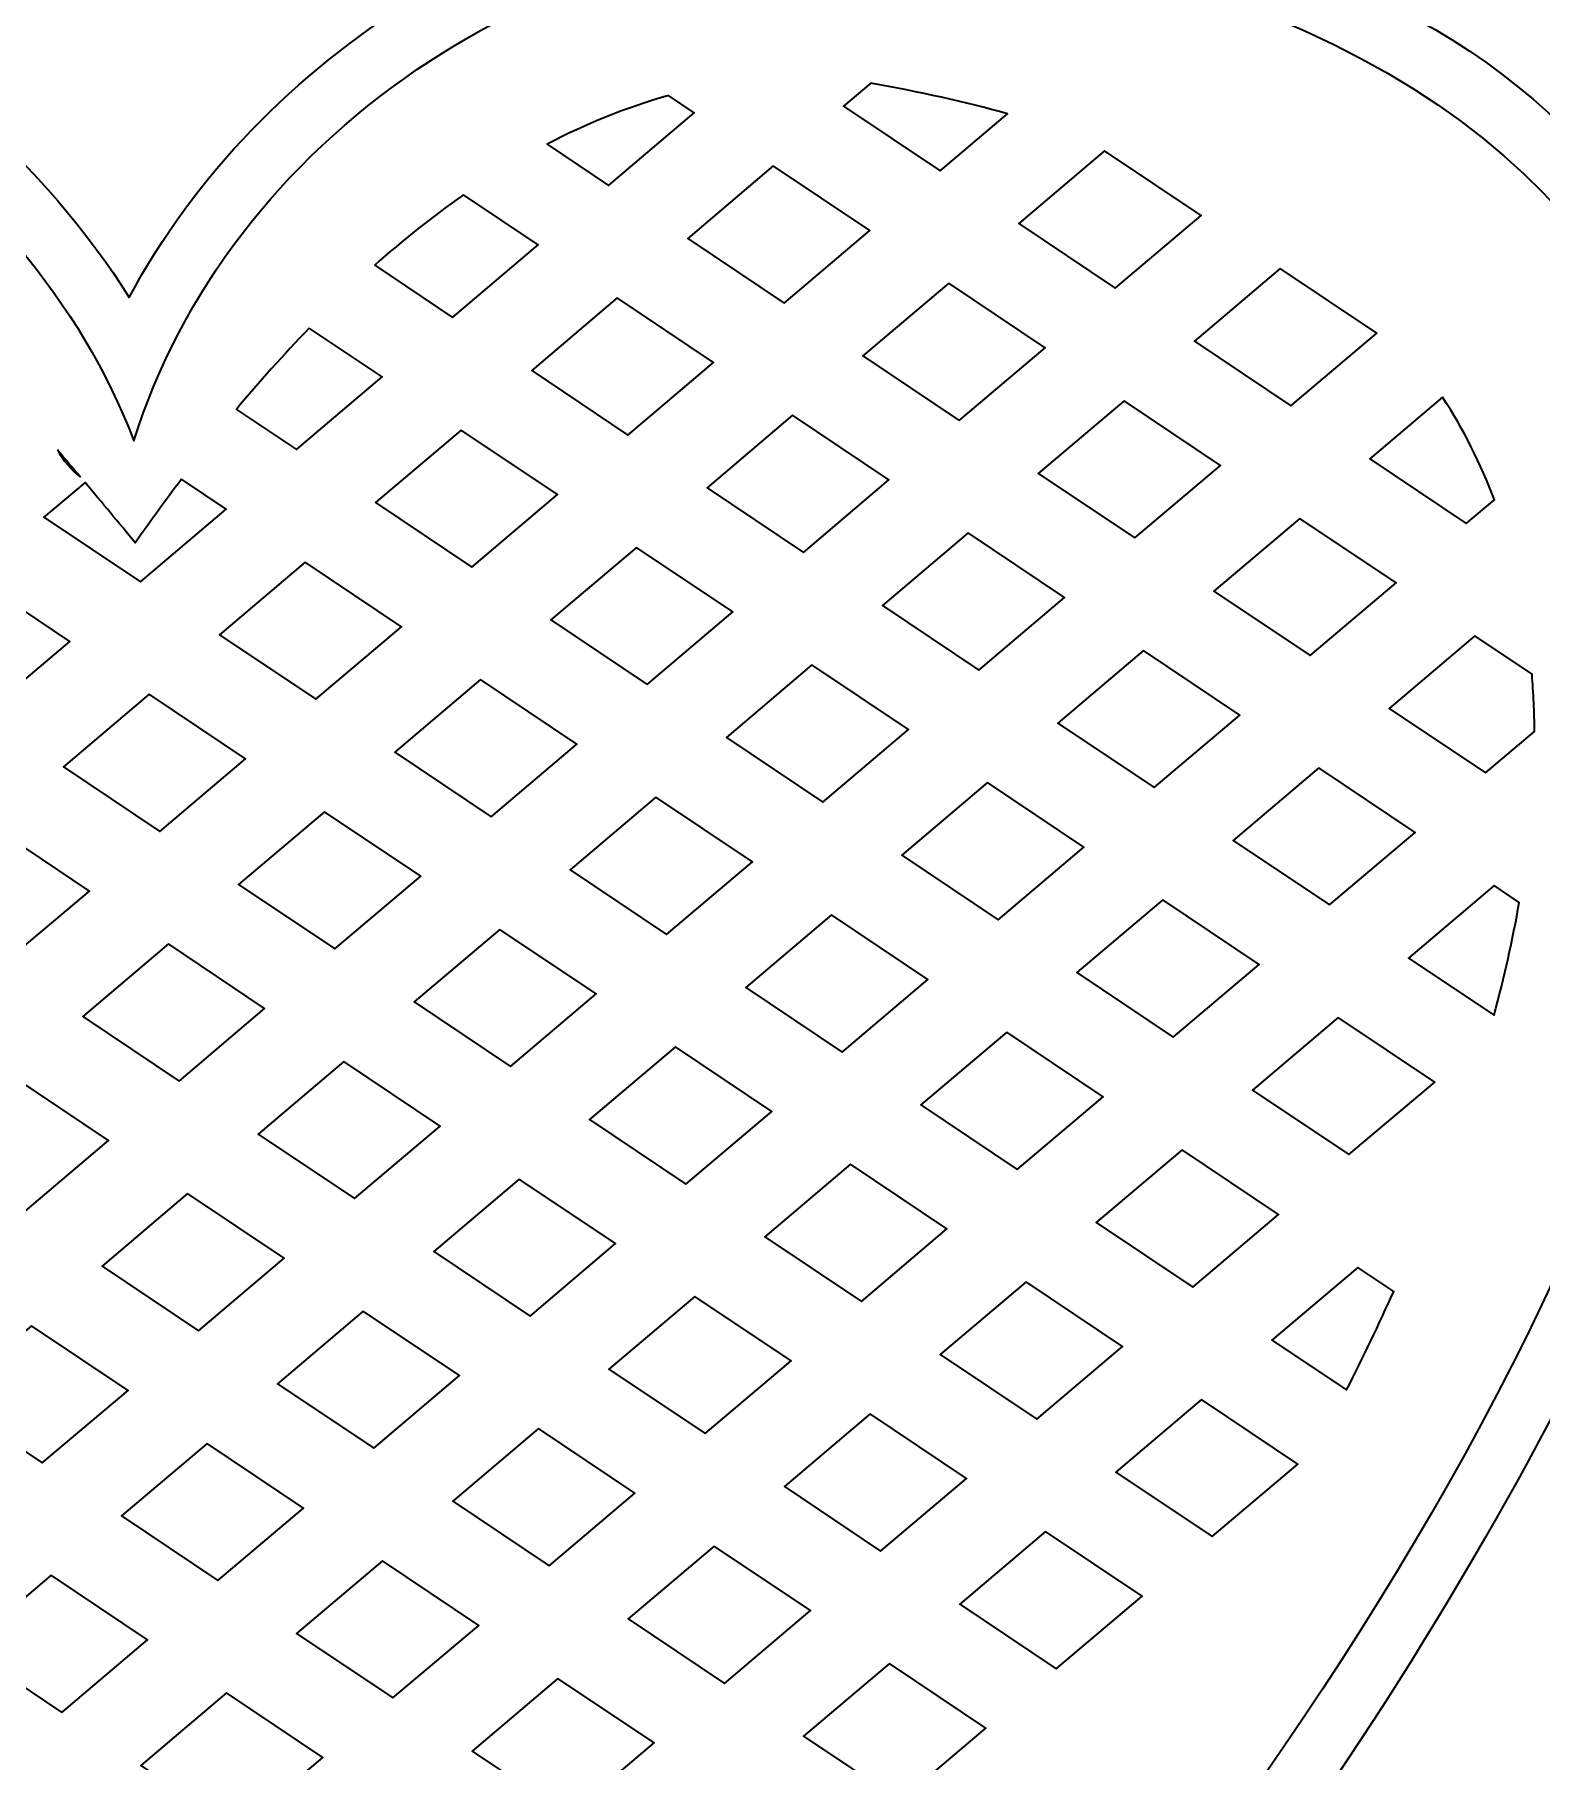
# Model space of a CAD drawing. Header units: centimetres. Extents: x -17.2 to 17.3, y -7.8 to 7.6.
# Drawn here: x 7.83 to 13.07, y -4.01 to 2.01 of the extents above; entities that cross this region are included whole.
import ezdxf

# ---------------------------------------------------------------- set-up
doc = ezdxf.new("R2010")
doc.units = ezdxf.units.CM
doc.header["$MEASUREMENT"] = 0
doc.layers.add('Layer 1', color=7, linetype='Continuous')

msp = doc.modelspace()

# ---------------------------------------------------------------- linework, layer by layer
at = {"layer": 'Layer 1', "color": 31, "lineweight": 35}
msp.add_open_spline([(2.19604, 7.57866), (1.18983, 7.52349), (0.1922, 6.96805), (-0.29352, 6.07053), (-0.29352, 6.07053), (-0.90725, 7.04012), (-2.13634, 7.60729), (-3.27174, 7.38601), (-3.27174, 7.38601), (-4.09013, 7.21521), (-4.9366, 6.79602), (-5.31797, 6.01277), (-5.31797, 6.01277), (-5.72038, 5.17284), (-5.5432, 4.18979), (-5.22056, 3.35443), (-5.22056, 3.35443), (-5.1321, 3.11858), (-5.02984, 2.88797), (-4.91794, 2.66238), (-4.91794, 2.66238), (-5.62589, 2.93163), (-6.43585, 3.01634), (-7.15137, 2.72725), (-7.15137, 2.72725), (-7.80923, 2.49042), (-8.40257, 2.02897), (-8.73787, 1.40561), (-8.73787, 1.40561), (-9.35169, 2.37492), (-10.57872, 2.94102), (-11.71361, 2.72109), (-11.71361, 2.72109), (-12.53817, 2.54822), (-13.39381, 2.12577), (-13.76909, 1.32955), (-13.76909, 1.32955), (-14.16625, 0.4815), (-13.98252, -0.50542), (-13.64864, -1.34175), (-13.64864, -1.34175), (-12.96141, -3.08241), (-11.75122, -4.55693), (-10.43268, -5.85846), (-10.43268, -5.85846), (-9.80161, -6.46068), (-9.11704, -7.04519), (-8.32198, -7.42238), (-8.32198, -7.42238), (-8.04755, -7.45058), (-7.87065, -7.1941), (-7.64838, -7.07918), (-7.64838, -7.07918), (-6.33406, -6.10923), (-5.27002, -4.83523), (-4.35944, -3.48522), (-4.35944, -3.48522), (-3.701, -2.46762), (-3.13678, -1.34419), (-3.00717, -0.12402), (-3.00717, -0.12402), (-2.11356, -1.13267), (-1.13131, -2.10249), (0.06613, -2.74174), (0.06613, -2.74174), (0.35753, -2.81593), (0.56358, -2.54106), (0.79288, -2.41733), (0.79288, -2.41733), (1.59873, -1.84366), (2.27558, -1.11743), (2.9228, -0.37702), (2.9228, -0.37702), (3.06862, -1.6882), (3.76796, -2.85073), (4.50619, -3.91165), (4.50619, -3.91165), (5.51586, -5.31971), (6.7347, -6.59716), (8.19297, -7.54558), (8.19297, -7.54558), (8.37238, -7.64543), (8.59577, -7.82205), (8.79738, -7.67787), (8.79738, -7.67787), (9.33811, -7.40595), (9.76993, -6.96768), (10.22139, -6.57243), (10.22139, -6.57243), (11.49374, -5.36843), (12.57613, -3.94175), (13.33747, -2.35644), (13.33747, -2.35644), (13.72982, -1.49481), (14.01564, -0.52712), (13.84762, 0.42499), (13.84762, 0.42499), (13.70176, 1.15803), (13.19678, 1.80346), (12.51809, 2.11998), (12.51809, 2.11998), (11.9013, 2.43409), (11.20248, 2.62569), (10.50643, 2.59044), (10.50643, 2.59044), (9.55013, 2.49111), (8.61703, 1.94891), (8.15743, 1.08976), (8.15743, 1.08976), (7.56531, 2.03806), (6.38667, 2.59073), (5.28009, 2.42839), (5.28009, 2.42839), (5.09096, 2.38901), (4.90258, 2.34347), (4.7195, 2.28122), (4.7195, 2.28122), (5.21287, 3.25349), (5.59762, 4.36681), (5.38344, 5.46945), (5.38344, 5.46945), (5.19611, 6.31723), (4.50839, 6.98709), (3.70024, 7.26512), (3.70024, 7.26512), (3.22282, 7.45325), (2.71131, 7.57733), (2.19604, 7.57866)], degree=3, knots=[0, 0, 0, 0, 0.030303, 0.030303, 0.030303, 0.030303, 0.0606061, 0.0606061, 0.0606061, 0.0606061, 0.0909091, 0.0909091, 0.0909091, 0.0909091, 0.1212121, 0.1212121, 0.1212121, 0.1212121, 0.1515152, 0.1515152, 0.1515152, 0.1515152, 0.1818182, 0.1818182, 0.1818182, 0.1818182, 0.2121212, 0.2121212, 0.2121212, 0.2121212, 0.2424242, 0.2424242, 0.2424242, 0.2424242, 0.2727273, 0.2727273, 0.2727273, 0.2727273, 0.3030303, 0.3030303, 0.3030303, 0.3030303, 0.3333333, 0.3333333, 0.3333333, 0.3333333, 0.3636364, 0.3636364, 0.3636364, 0.3636364, 0.3939394, 0.3939394, 0.3939394, 0.3939394, 0.4242424, 0.4242424, 0.4242424, 0.4242424, 0.4545455, 0.4545455, 0.4545455, 0.4545455, 0.4848485, 0.4848485, 0.4848485, 0.4848485, 0.5151515, 0.5151515, 0.5151515, 0.5151515, 0.5454545, 0.5454545, 0.5454545, 0.5454545, 0.5757576, 0.5757576, 0.5757576, 0.5757576, 0.6060606, 0.6060606, 0.6060606, 0.6060606, 0.6363636, 0.6363636, 0.6363636, 0.6363636, 0.6666667, 0.6666667, 0.6666667, 0.6666667, 0.6969697, 0.6969697, 0.6969697, 0.6969697, 0.7272727, 0.7272727, 0.7272727, 0.7272727, 0.7575758, 0.7575758, 0.7575758, 0.7575758, 0.7878788, 0.7878788, 0.7878788, 0.7878788, 0.8181818, 0.8181818, 0.8181818, 0.8181818, 0.8484848, 0.8484848, 0.8484848, 0.8484848, 0.8787879, 0.8787879, 0.8787879, 0.8787879, 0.9090909, 0.9090909, 0.9090909, 0.9090909, 0.9393939, 0.9393939, 0.9393939, 0.9393939, 1, 1, 1, 1], dxfattribs=at)
at = {"layer": 'Layer 1', "color": 13, "lineweight": 35}
for points, knots in [([(2.41314, 7.37285), (1.12915, 7.37285), (0.047, 6.60831), (-0.27742, 5.5688), (-0.27742, 5.5688), (-0.6505, 6.53821), (-1.69346, 7.23665), (-2.9207, 7.23665), (-2.9207, 7.23665), (-5.93998, 6.74013), (-5.73533, 4.48232), (-4.4511, 2.23531), (-4.4511, 2.23531), (-4.85948, 2.45317), (-5.38007, 2.61495), (-6.0304, 2.70731), (-6.0304, 2.70731), (-7.31439, 2.70731), (-8.39654, 1.94277), (-8.72096, 0.90326), (-8.72096, 0.90326), (-9.09404, 1.87268), (-10.137, 2.57112), (-11.36423, 2.57112), (-11.36423, 2.57112), (-17.16947, 1.61643), (-11.05614, -5.84993), (-8.26689, -7.23017), (-8.26689, -7.23017), (-6.5386, -6.29518), (-2.94967, -2.20012), (-3.22215, 0.4585), (-3.22215, 0.4585), (-2.10443, -0.92261), (-0.77162, -2.09539), (0.17665, -2.56463), (0.17665, -2.56463), (0.95563, -2.14321), (2.11249, -1.07962), (3.12353, 0.20486), (3.12353, 0.20486), (2.88574, -2.39671), (6.61921, -6.54815), (8.62825, -7.54231), (8.62825, -7.54231), (11.08211, -6.21479), (17.28704, 1.48307), (10.86474, 2.39518), (10.86474, 2.39518), (9.58075, 2.39518), (8.4986, 1.63064), (8.17418, 0.59113), (8.17418, 0.59113), (7.80111, 1.56055), (6.75814, 2.25899), (5.53091, 2.25899), (5.53091, 2.25899), (5.01285, 2.17379), (4.58998, 2.03661), (4.25092, 1.85665), (4.25092, 1.85665), (5.65391, 4.28722), (5.96592, 6.86829), (2.41315, 7.37286), (2.41315, 7.37286), (2.41315, 7.37286), (2.41314, 7.37285), (2.41314, 7.37285)], [0, 0, 0, 0, 0.0555556, 0.0555556, 0.0555556, 0.0555556, 0.1111111, 0.1111111, 0.1111111, 0.1111111, 0.1666667, 0.1666667, 0.1666667, 0.1666667, 0.2222222, 0.2222222, 0.2222222, 0.2222222, 0.2777778, 0.2777778, 0.2777778, 0.2777778, 0.3333333, 0.3333333, 0.3333333, 0.3333333, 0.3888889, 0.3888889, 0.3888889, 0.3888889, 0.4444444, 0.4444444, 0.4444444, 0.4444444, 0.5, 0.5, 0.5, 0.5, 0.5555556, 0.5555556, 0.5555556, 0.5555556, 0.6111111, 0.6111111, 0.6111111, 0.6111111, 0.6666667, 0.6666667, 0.6666667, 0.6666667, 0.7222222, 0.7222222, 0.7222222, 0.7222222, 0.7777778, 0.7777778, 0.7777778, 0.7777778, 0.8333333, 0.8333333, 0.8333333, 0.8333333, 0.8888889, 0.8888889, 0.8888889, 0.8888889, 1, 1, 1, 1]), ([(10.73953, 1.83565), (10.90869, 1.80582), (11.06738, 1.77048), (11.21563, 1.72937), (11.21563, 1.72937), (11.21563, 1.72937), (10.9808, 1.5311), (10.9808, 1.5311), (10.9808, 1.5311), (10.9808, 1.5311), (10.64495, 1.75571), (10.64495, 1.75571), (10.64495, 1.75571), (10.64495, 1.75571), (10.73953, 1.83565), (10.73953, 1.83565)], [0, 0, 0, 0, 0.2, 0.2, 0.2, 0.2, 0.4, 0.4, 0.4, 0.4, 0.6, 0.6, 0.6, 0.6, 1, 1, 1, 1]), ([(10.03559, 1.79278), (10.03559, 1.79278), (10.12479, 1.73294), (10.12479, 1.73294), (10.12479, 1.73294), (10.12479, 1.73294), (9.82602, 1.48019), (9.82602, 1.48019), (9.82602, 1.48019), (9.82602, 1.48019), (9.61269, 1.62353), (9.61269, 1.62353), (9.61269, 1.62353), (9.7467, 1.69343), (9.88777, 1.75118), (10.03559, 1.79277), (10.03559, 1.79277), (10.03559, 1.79277), (10.03559, 1.79278), (10.03559, 1.79278)], [0, 0, 0, 0, 0.1666667, 0.1666667, 0.1666667, 0.1666667, 0.3333333, 0.3333333, 0.3333333, 0.3333333, 0.5, 0.5, 0.5, 0.5, 0.6666667, 0.6666667, 0.6666667, 0.6666667, 1, 1, 1, 1]), ([(11.55363, 1.59987), (11.55363, 1.59987), (11.88948, 1.37481), (11.88948, 1.37481), (11.88948, 1.37481), (11.88948, 1.37481), (11.59071, 1.12251), (11.59071, 1.12251), (11.59071, 1.12251), (11.59071, 1.12251), (11.25486, 1.34712), (11.25486, 1.34712), (11.25486, 1.34712), (11.25486, 1.34712), (11.55363, 1.59987), (11.55363, 1.59987)], [0, 0, 0, 0, 0.2, 0.2, 0.2, 0.2, 0.4, 0.4, 0.4, 0.4, 0.6, 0.6, 0.6, 0.6, 1, 1, 1, 1]), ([(10.39992, 1.54852), (10.39992, 1.54852), (10.73577, 1.32346), (10.73577, 1.32346), (10.73577, 1.32346), (10.73577, 1.32346), (10.43753, 1.07071), (10.43753, 1.07071), (10.43753, 1.07071), (10.43753, 1.07071), (10.10222, 1.29577), (10.10222, 1.29577), (10.10222, 1.29577), (10.10222, 1.29577), (10.39992, 1.54852), (10.39992, 1.54852)], [0, 0, 0, 0, 0.2, 0.2, 0.2, 0.2, 0.4, 0.4, 0.4, 0.4, 0.6, 0.6, 0.6, 0.6, 1, 1, 1, 1]), ([(9.32197, 1.44715), (9.32197, 1.44715), (9.58098, 1.273), (9.58098, 1.273), (9.58098, 1.273), (9.58098, 1.273), (9.28382, 1.0207), (9.28382, 1.0207), (9.28382, 1.0207), (9.28382, 1.0207), (9.01245, 1.20244), (9.01245, 1.20244), (9.01245, 1.20244), (9.11001, 1.28894), (9.21316, 1.37159), (9.32197, 1.44715)], [0, 0, 0, 0, 0.2, 0.2, 0.2, 0.2, 0.4, 0.4, 0.4, 0.4, 0.6, 0.6, 0.6, 0.6, 1, 1, 1, 1]), ([(12.16515, 1.19039), (12.16515, 1.19039), (12.501, 0.96578), (12.501, 0.96578), (12.501, 0.96578), (12.501, 0.96578), (12.20223, 0.71303), (12.20223, 0.71303), (12.20223, 0.71303), (12.20223, 0.71303), (11.86638, 0.93764), (11.86638, 0.93764), (11.86638, 0.93764), (11.86638, 0.93764), (12.16515, 1.19039), (12.16515, 1.19039)], [0, 0, 0, 0, 0.2, 0.2, 0.2, 0.2, 0.4, 0.4, 0.4, 0.4, 0.6, 0.6, 0.6, 0.6, 1, 1, 1, 1]), ([(9.85665, 1.08858), (9.85665, 1.08858), (10.1925, 0.86352), (10.1925, 0.86352), (10.1925, 0.86352), (10.1925, 0.86352), (9.89427, 0.61122), (9.89427, 0.61122), (9.89427, 0.61122), (9.89427, 0.61122), (9.55896, 0.83628), (9.55896, 0.83628), (9.55896, 0.83628), (9.55896, 0.83628), (9.85665, 1.08858), (9.85665, 1.08858)], [0, 0, 0, 0, 0.2, 0.2, 0.2, 0.2, 0.4, 0.4, 0.4, 0.4, 0.6, 0.6, 0.6, 0.6, 1, 1, 1, 1]), ([(11.0109, 1.13993), (11.0109, 1.13993), (11.34621, 0.91487), (11.34621, 0.91487), (11.34621, 0.91487), (11.34621, 0.91487), (11.04744, 0.66212), (11.04744, 0.66212), (11.04744, 0.66212), (11.04744, 0.66212), (10.71213, 0.88718), (10.71213, 0.88718), (10.71213, 0.88718), (10.71213, 0.88718), (11.0109, 1.13993), (11.0109, 1.13993)], [0, 0, 0, 0, 0.2, 0.2, 0.2, 0.2, 0.4, 0.4, 0.4, 0.4, 0.6, 0.6, 0.6, 0.6, 1, 1, 1, 1]), ([(8.78461, 0.98364), (8.78461, 0.98364), (9.03878, 0.81351), (9.03878, 0.81351), (9.03878, 0.81351), (9.03878, 0.81351), (8.74001, 0.56076), (8.74001, 0.56076), (8.74001, 0.56076), (8.74001, 0.56076), (8.53098, 0.70053), (8.53098, 0.70053), (8.53098, 0.70053), (8.60916, 0.79458), (8.69404, 0.88997), (8.78461, 0.98364)], [0, 0, 0, 0, 0.2, 0.2, 0.2, 0.2, 0.4, 0.4, 0.4, 0.4, 0.6, 0.6, 0.6, 0.6, 1, 1, 1, 1]), ([(11.62134, 0.73045), (11.62134, 0.73045), (11.95665, 0.50539), (11.95665, 0.50539), (11.95665, 0.50539), (11.95665, 0.50539), (11.65895, 0.25309), (11.65895, 0.25309), (11.65895, 0.25309), (11.65895, 0.25309), (11.32256, 0.4777), (11.32256, 0.4777), (11.32256, 0.4777), (11.32256, 0.4777), (11.62134, 0.73045), (11.62134, 0.73045)], [0, 0, 0, 0, 0.2, 0.2, 0.2, 0.2, 0.4, 0.4, 0.4, 0.4, 0.6, 0.6, 0.6, 0.6, 1, 1, 1, 1]), ([(12.73045, 0.7425), (12.8038, 0.62965), (12.86327, 0.51055), (12.91047, 0.38615), (12.91047, 0.38615), (12.91047, 0.38615), (12.81267, 0.30354), (12.81267, 0.30354), (12.81267, 0.30354), (12.81267, 0.30354), (12.47736, 0.5286), (12.47736, 0.5286), (12.47736, 0.5286), (12.47736, 0.5286), (12.73045, 0.7425), (12.73045, 0.7425)], [0, 0, 0, 0, 0.2, 0.2, 0.2, 0.2, 0.4, 0.4, 0.4, 0.4, 0.6, 0.6, 0.6, 0.6, 1, 1, 1, 1]), ([(10.46655, 0.67998), (10.46655, 0.67998), (10.8024, 0.45492), (10.8024, 0.45492), (10.8024, 0.45492), (10.8024, 0.45492), (10.50524, 0.20262), (10.50524, 0.20262), (10.50524, 0.20262), (10.50524, 0.20262), (10.16939, 0.42768), (10.16939, 0.42768), (10.16939, 0.42768), (10.16939, 0.42768), (10.46655, 0.67998), (10.46655, 0.67998)], [0, 0, 0, 0, 0.2, 0.2, 0.2, 0.2, 0.4, 0.4, 0.4, 0.4, 0.6, 0.6, 0.6, 0.6, 1, 1, 1, 1]), ([(9.31338, 0.62863), (9.31338, 0.62863), (9.64923, 0.40402), (9.64923, 0.40402), (9.64923, 0.40402), (9.64923, 0.40402), (9.351, 0.15127), (9.351, 0.15127), (9.351, 0.15127), (9.351, 0.15127), (9.01569, 0.37633), (9.01569, 0.37633), (9.01569, 0.37633), (9.01569, 0.37633), (9.31338, 0.62863), (9.31338, 0.62863)], [0, 0, 0, 0, 0.2, 0.2, 0.2, 0.2, 0.4, 0.4, 0.4, 0.4, 0.6, 0.6, 0.6, 0.6, 1, 1, 1, 1]), ([(7.90764, 0.55942), (7.93469, 0.52801), (7.96077, 0.49687), (7.98717, 0.46564), (7.98717, 0.46564), (7.95462, 0.49072), (7.92767, 0.52325), (7.90764, 0.55942)], [0, 0, 0, 0, 0.3333333, 0.3333333, 0.3333333, 0.3333333, 1, 1, 1, 1]), ([(8.33968, 0.4576), (8.33968, 0.4576), (8.49552, 0.35356), (8.49552, 0.35356), (8.49552, 0.35356), (8.49552, 0.35356), (8.19675, 0.10081), (8.19675, 0.10081), (8.19675, 0.10081), (8.19675, 0.10081), (7.8609, 0.32542), (7.8609, 0.32542), (7.8609, 0.32542), (7.8609, 0.32542), (8.00384, 0.44599), (8.00384, 0.44599), (8.00384, 0.44599), (8.06362, 0.37508), (8.12234, 0.3045), (8.17902, 0.23611), (8.17902, 0.23611), (8.22756, 0.30539), (8.28137, 0.37999), (8.33969, 0.4576), (8.33969, 0.4576), (8.33969, 0.4576), (8.33968, 0.4576), (8.33968, 0.4576)], [0, 0, 0, 0, 0.125, 0.125, 0.125, 0.125, 0.25, 0.25, 0.25, 0.25, 0.375, 0.375, 0.375, 0.375, 0.5, 0.5, 0.5, 0.5, 0.625, 0.625, 0.625, 0.625, 0.75, 0.75, 0.75, 0.75, 1, 1, 1, 1]), ([(12.23286, 0.32096), (12.23286, 0.32096), (12.56817, 0.09679), (12.56817, 0.09679), (12.56817, 0.09679), (12.56817, 0.09679), (12.26939, -0.1564), (12.26939, -0.1564), (12.26939, -0.1564), (12.26939, -0.1564), (11.93408, 0.06821), (11.93408, 0.06821), (11.93408, 0.06821), (11.93408, 0.06821), (12.23286, 0.32096), (12.23286, 0.32096)], [0, 0, 0, 0, 0.2, 0.2, 0.2, 0.2, 0.4, 0.4, 0.4, 0.4, 0.6, 0.6, 0.6, 0.6, 1, 1, 1, 1]), ([(11.07807, 0.2705), (11.07807, 0.2705), (11.41392, 0.04544), (11.41392, 0.04544), (11.41392, 0.04544), (11.41392, 0.04544), (11.11569, -0.20686), (11.11569, -0.20686), (11.11569, -0.20686), (11.11569, -0.20686), (10.77984, 0.0182), (10.77984, 0.0182), (10.77984, 0.0182), (10.77984, 0.0182), (11.07807, 0.2705), (11.07807, 0.2705)], [0, 0, 0, 0, 0.2, 0.2, 0.2, 0.2, 0.4, 0.4, 0.4, 0.4, 0.6, 0.6, 0.6, 0.6, 1, 1, 1, 1]), ([(9.92435, 0.22004), (9.92435, 0.22004), (10.25966, -0.00457), (10.25966, -0.00457), (10.25966, -0.00457), (10.25966, -0.00457), (9.96089, -0.25732), (9.96089, -0.25732), (9.96089, -0.25732), (9.96089, -0.25732), (9.62558, -0.03226), (9.62558, -0.03226), (9.62558, -0.03226), (9.62558, -0.03226), (9.92435, 0.22004), (9.92435, 0.22004)], [0, 0, 0, 0, 0.2, 0.2, 0.2, 0.2, 0.4, 0.4, 0.4, 0.4, 0.6, 0.6, 0.6, 0.6, 1, 1, 1, 1]), ([(8.77064, 0.16869), (8.77064, 0.16869), (9.10595, -0.05592), (9.10595, -0.05592), (9.10595, -0.05592), (9.10595, -0.05592), (8.80718, -0.30867), (8.80718, -0.30867), (8.80718, -0.30867), (8.80718, -0.30867), (8.47187, -0.08406), (8.47187, -0.08406), (8.47187, -0.08406), (8.47187, -0.08406), (8.77064, 0.16869), (8.77064, 0.16869)], [0, 0, 0, 0, 0.2, 0.2, 0.2, 0.2, 0.4, 0.4, 0.4, 0.4, 0.6, 0.6, 0.6, 0.6, 1, 1, 1, 1]), ([(7.61586, 0.11823), (7.61586, 0.11823), (7.95117, -0.10683), (7.95117, -0.10683), (7.95117, -0.10683), (7.95117, -0.10683), (7.6524, -0.35913), (7.6524, -0.35913), (7.6524, -0.35913), (7.6524, -0.35913), (7.31709, -0.13452), (7.31709, -0.13452), (7.31709, -0.13452), (7.31709, -0.13452), (7.61586, 0.11823), (7.61586, 0.11823)], [0, 0, 0, 0, 0.2, 0.2, 0.2, 0.2, 0.4, 0.4, 0.4, 0.4, 0.6, 0.6, 0.6, 0.6, 1, 1, 1, 1]), ([(12.84276, -0.08763), (12.84276, -0.08763), (13.04158, -0.22115), (13.04158, -0.22115), (13.04158, -0.22115), (13.04669, -0.28673), (13.04992, -0.35295), (13.05018, -0.42031), (13.05018, -0.42031), (13.05018, -0.42031), (12.8793, -0.56499), (12.8793, -0.56499), (12.8793, -0.56499), (12.8793, -0.56499), (12.54399, -0.34038), (12.54399, -0.34038), (12.54399, -0.34038), (12.54399, -0.34038), (12.84276, -0.08763), (12.84276, -0.08763)], [0, 0, 0, 0, 0.1666667, 0.1666667, 0.1666667, 0.1666667, 0.3333333, 0.3333333, 0.3333333, 0.3333333, 0.5, 0.5, 0.5, 0.5, 0.6666667, 0.6666667, 0.6666667, 0.6666667, 1, 1, 1, 1]), ([(11.68851, -0.13898), (11.68851, -0.13898), (12.02436, -0.36359), (12.02436, -0.36359), (12.02436, -0.36359), (12.02436, -0.36359), (11.72613, -0.61544), (11.72613, -0.61544), (11.72613, -0.61544), (11.72613, -0.61544), (11.39082, -0.39127), (11.39082, -0.39127), (11.39082, -0.39127), (11.39082, -0.39127), (11.68851, -0.13898), (11.68851, -0.13898)], [0, 0, 0, 0, 0.2, 0.2, 0.2, 0.2, 0.4, 0.4, 0.4, 0.4, 0.6, 0.6, 0.6, 0.6, 1, 1, 1, 1]), ([(9.38055, -0.2399), (9.38055, -0.2399), (9.71586, -0.46451), (9.71586, -0.46451), (9.71586, -0.46451), (9.71586, -0.46451), (9.41763, -0.71726), (9.41763, -0.71726), (9.41763, -0.71726), (9.41763, -0.71726), (9.08232, -0.49265), (9.08232, -0.49265), (9.08232, -0.49265), (9.08232, -0.49265), (9.38055, -0.2399), (9.38055, -0.2399)], [0, 0, 0, 0, 0.2, 0.2, 0.2, 0.2, 0.4, 0.4, 0.4, 0.4, 0.6, 0.6, 0.6, 0.6, 1, 1, 1, 1]), ([(10.5348, -0.189), (10.5348, -0.189), (10.87065, -0.41406), (10.87065, -0.41406), (10.87065, -0.41406), (10.87065, -0.41406), (10.57241, -0.66681), (10.57241, -0.66681), (10.57241, -0.66681), (10.57241, -0.66681), (10.2371, -0.44175), (10.2371, -0.44175), (10.2371, -0.44175), (10.2371, -0.44175), (10.5348, -0.189), (10.5348, -0.189)], [0, 0, 0, 0, 0.2, 0.2, 0.2, 0.2, 0.4, 0.4, 0.4, 0.4, 0.6, 0.6, 0.6, 0.6, 1, 1, 1, 1]), ([(8.22737, -0.29126), (8.22737, -0.29126), (8.56268, -0.51587), (8.56268, -0.51587), (8.56268, -0.51587), (8.56268, -0.51587), (8.26391, -0.76862), (8.26391, -0.76862), (8.26391, -0.76862), (8.26391, -0.76862), (7.9286, -0.54401), (7.9286, -0.54401), (7.9286, -0.54401), (7.9286, -0.54401), (8.22737, -0.29126), (8.22737, -0.29126)], [0, 0, 0, 0, 0.2, 0.2, 0.2, 0.2, 0.4, 0.4, 0.4, 0.4, 0.6, 0.6, 0.6, 0.6, 1, 1, 1, 1]), ([(11.14631, -0.59848), (11.14631, -0.59848), (11.48162, -0.82354), (11.48162, -0.82354), (11.48162, -0.82354), (11.48162, -0.82354), (11.18285, -1.07629), (11.18285, -1.07629), (11.18285, -1.07629), (11.18285, -1.07629), (10.84753, -0.85123), (10.84753, -0.85123), (10.84753, -0.85123), (10.84753, -0.85123), (11.14631, -0.59848), (11.14631, -0.59848)], [0, 0, 0, 0, 0.2, 0.2, 0.2, 0.2, 0.4, 0.4, 0.4, 0.4, 0.6, 0.6, 0.6, 0.6, 1, 1, 1, 1]), ([(12.29949, -0.54757), (12.29949, -0.54757), (12.6348, -0.77218), (12.6348, -0.77218), (12.6348, -0.77218), (12.6348, -0.77218), (12.3371, -1.02448), (12.3371, -1.02448), (12.3371, -1.02448), (12.3371, -1.02448), (12.00125, -0.79987), (12.00125, -0.79987), (12.00125, -0.79987), (12.00125, -0.79987), (12.29949, -0.54757), (12.29949, -0.54757)], [0, 0, 0, 0, 0.2, 0.2, 0.2, 0.2, 0.4, 0.4, 0.4, 0.4, 0.6, 0.6, 0.6, 0.6, 1, 1, 1, 1]), ([(9.99153, -0.64894), (9.99153, -0.64894), (10.32738, -0.874), (10.32738, -0.874), (10.32738, -0.874), (10.32738, -0.874), (10.02861, -1.12675), (10.02861, -1.12675), (10.02861, -1.12675), (10.02861, -1.12675), (9.69276, -0.90169), (9.69276, -0.90169), (9.69276, -0.90169), (9.69276, -0.90169), (9.99153, -0.64894), (9.99153, -0.64894)], [0, 0, 0, 0, 0.2, 0.2, 0.2, 0.2, 0.4, 0.4, 0.4, 0.4, 0.6, 0.6, 0.6, 0.6, 1, 1, 1, 1]), ([(8.83728, -0.69985), (8.83728, -0.69985), (9.17259, -0.92446), (9.17259, -0.92446), (9.17259, -0.92446), (9.17259, -0.92446), (8.87382, -1.17721), (8.87382, -1.17721), (8.87382, -1.17721), (8.87382, -1.17721), (8.53851, -0.9526), (8.53851, -0.9526), (8.53851, -0.9526), (8.53851, -0.9526), (8.83728, -0.69985), (8.83728, -0.69985)], [0, 0, 0, 0, 0.2, 0.2, 0.2, 0.2, 0.4, 0.4, 0.4, 0.4, 0.6, 0.6, 0.6, 0.6, 1, 1, 1, 1]), ([(7.6841, -0.75076), (7.6841, -0.75076), (8.01941, -0.97582), (8.01941, -0.97582), (8.01941, -0.97582), (8.01941, -0.97582), (7.72064, -1.22857), (7.72064, -1.22857), (7.72064, -1.22857), (7.72064, -1.22857), (7.38533, -1.00351), (7.38533, -1.00351), (7.38533, -1.00351), (7.38533, -1.00351), (7.6841, -0.75076), (7.6841, -0.75076)], [0, 0, 0, 0, 0.2, 0.2, 0.2, 0.2, 0.4, 0.4, 0.4, 0.4, 0.6, 0.6, 0.6, 0.6, 1, 1, 1, 1]), ([(12.90993, -0.95706), (12.90993, -0.95706), (12.99698, -1.01556), (12.99698, -1.01556), (12.99698, -1.01556), (12.97448, -1.1446), (12.9449, -1.27554), (12.90939, -1.40808), (12.90939, -1.40808), (12.90939, -1.40808), (12.6117, -1.20937), (12.6117, -1.20937), (12.6117, -1.20937), (12.6117, -1.20937), (12.90993, -0.95706), (12.90993, -0.95706)], [0, 0, 0, 0, 0.2, 0.2, 0.2, 0.2, 0.4, 0.4, 0.4, 0.4, 0.6, 0.6, 0.6, 0.6, 1, 1, 1, 1]), ([(11.75622, -1.00707), (11.75622, -1.00707), (12.09153, -1.23213), (12.09153, -1.23213), (12.09153, -1.23213), (12.09153, -1.23213), (11.79276, -1.48488), (11.79276, -1.48488), (11.79276, -1.48488), (11.79276, -1.48488), (11.45745, -1.25982), (11.45745, -1.25982), (11.45745, -1.25982), (11.45745, -1.25982), (11.75622, -1.00707), (11.75622, -1.00707)], [0, 0, 0, 0, 0.2, 0.2, 0.2, 0.2, 0.4, 0.4, 0.4, 0.4, 0.6, 0.6, 0.6, 0.6, 1, 1, 1, 1]), ([(10.6025, -1.05843), (10.6025, -1.05843), (10.93781, -1.28349), (10.93781, -1.28349), (10.93781, -1.28349), (10.93781, -1.28349), (10.63957, -1.53624), (10.63957, -1.53624), (10.63957, -1.53624), (10.63957, -1.53624), (10.30426, -1.31118), (10.30426, -1.31118), (10.30426, -1.31118), (10.30426, -1.31118), (10.6025, -1.05843), (10.6025, -1.05843)], [0, 0, 0, 0, 0.2, 0.2, 0.2, 0.2, 0.4, 0.4, 0.4, 0.4, 0.6, 0.6, 0.6, 0.6, 1, 1, 1, 1]), ([(9.44772, -1.10933), (9.44772, -1.10933), (9.78303, -1.33394), (9.78303, -1.33394), (9.78303, -1.33394), (9.78303, -1.33394), (9.48533, -1.58669), (9.48533, -1.58669), (9.48533, -1.58669), (9.48533, -1.58669), (9.14948, -1.36163), (9.14948, -1.36163), (9.14948, -1.36163), (9.14948, -1.36163), (9.44772, -1.10933), (9.44772, -1.10933)], [0, 0, 0, 0, 0.2, 0.2, 0.2, 0.2, 0.4, 0.4, 0.4, 0.4, 0.6, 0.6, 0.6, 0.6, 1, 1, 1, 1]), ([(8.29401, -1.15935), (8.29401, -1.15935), (8.62932, -1.38441), (8.62932, -1.38441), (8.62932, -1.38441), (8.62932, -1.38441), (8.33162, -1.63716), (8.33162, -1.63716), (8.33162, -1.63716), (8.33162, -1.63716), (7.99577, -1.4121), (7.99577, -1.4121), (7.99577, -1.4121), (7.99577, -1.4121), (8.29401, -1.15935), (8.29401, -1.15935)], [0, 0, 0, 0, 0.2, 0.2, 0.2, 0.2, 0.4, 0.4, 0.4, 0.4, 0.6, 0.6, 0.6, 0.6, 1, 1, 1, 1]), ([(12.36666, -1.41656), (12.36666, -1.41656), (12.70304, -1.64162), (12.70304, -1.64162), (12.70304, -1.64162), (12.70304, -1.64162), (12.40427, -1.89347), (12.40427, -1.89347), (12.40427, -1.89347), (12.40427, -1.89347), (12.06896, -1.6693), (12.06896, -1.6693), (12.06896, -1.6693), (12.06896, -1.6693), (12.36666, -1.41656), (12.36666, -1.41656)], [0, 0, 0, 0, 0.2, 0.2, 0.2, 0.2, 0.4, 0.4, 0.4, 0.4, 0.6, 0.6, 0.6, 0.6, 1, 1, 1, 1]), ([(11.21295, -1.46702), (11.21295, -1.46702), (11.54826, -1.69208), (11.54826, -1.69208), (11.54826, -1.69208), (11.54826, -1.69208), (11.24949, -1.94483), (11.24949, -1.94483), (11.24949, -1.94483), (11.24949, -1.94483), (10.91418, -1.71977), (10.91418, -1.71977), (10.91418, -1.71977), (10.91418, -1.71977), (11.21295, -1.46702), (11.21295, -1.46702)], [0, 0, 0, 0, 0.2, 0.2, 0.2, 0.2, 0.4, 0.4, 0.4, 0.4, 0.6, 0.6, 0.6, 0.6, 1, 1, 1, 1]), ([(10.05923, -1.51837), (10.05923, -1.51837), (10.39454, -1.74343), (10.39454, -1.74343), (10.39454, -1.74343), (10.39454, -1.74343), (10.09577, -1.99618), (10.09577, -1.99618), (10.09577, -1.99618), (10.09577, -1.99618), (9.76046, -1.77112), (9.76046, -1.77112), (9.76046, -1.77112), (9.76046, -1.77112), (10.05923, -1.51837), (10.05923, -1.51837)], [0, 0, 0, 0, 0.2, 0.2, 0.2, 0.2, 0.4, 0.4, 0.4, 0.4, 0.6, 0.6, 0.6, 0.6, 1, 1, 1, 1]), ([(7.75073, -1.61929), (7.75073, -1.61929), (8.08604, -1.84435), (8.08604, -1.84435), (8.08604, -1.84435), (8.08604, -1.84435), (7.78727, -2.0971), (7.78727, -2.0971), (7.78727, -2.0971), (7.78727, -2.0971), (7.45196, -1.87204), (7.45196, -1.87204), (7.45196, -1.87204), (7.45196, -1.87204), (7.75073, -1.61929), (7.75073, -1.61929)], [0, 0, 0, 0, 0.2, 0.2, 0.2, 0.2, 0.4, 0.4, 0.4, 0.4, 0.6, 0.6, 0.6, 0.6, 1, 1, 1, 1]), ([(8.90552, -1.56883), (8.90552, -1.56883), (9.24083, -1.79389), (9.24083, -1.79389), (9.24083, -1.79389), (9.24083, -1.79389), (8.94206, -2.04619), (8.94206, -2.04619), (8.94206, -2.04619), (8.94206, -2.04619), (8.60621, -1.82158), (8.60621, -1.82158), (8.60621, -1.82158), (8.60621, -1.82158), (8.90552, -1.56883), (8.90552, -1.56883)], [0, 0, 0, 0, 0.2, 0.2, 0.2, 0.2, 0.4, 0.4, 0.4, 0.4, 0.6, 0.6, 0.6, 0.6, 1, 1, 1, 1]), ([(11.82339, -1.8765), (11.82339, -1.8765), (12.15924, -2.10156), (12.15924, -2.10156), (12.15924, -2.10156), (12.15924, -2.10156), (11.86047, -2.35431), (11.86047, -2.35431), (11.86047, -2.35431), (11.86047, -2.35431), (11.52462, -2.12925), (11.52462, -2.12925), (11.52462, -2.12925), (11.52462, -2.12925), (11.82339, -1.8765), (11.82339, -1.8765)], [0, 0, 0, 0, 0.2, 0.2, 0.2, 0.2, 0.4, 0.4, 0.4, 0.4, 0.6, 0.6, 0.6, 0.6, 1, 1, 1, 1]), ([(9.51596, -1.97832), (9.51596, -1.97832), (9.85127, -2.20249), (9.85127, -2.20249), (9.85127, -2.20249), (9.85127, -2.20249), (9.55357, -2.45524), (9.55357, -2.45524), (9.55357, -2.45524), (9.55357, -2.45524), (9.21772, -2.23107), (9.21772, -2.23107), (9.21772, -2.23107), (9.21772, -2.23107), (9.51596, -1.97832), (9.51596, -1.97832)], [0, 0, 0, 0, 0.2, 0.2, 0.2, 0.2, 0.4, 0.4, 0.4, 0.4, 0.6, 0.6, 0.6, 0.6, 1, 1, 1, 1]), ([(10.66914, -1.92696), (10.66914, -1.92696), (11.00446, -2.15202), (11.00446, -2.15202), (11.00446, -2.15202), (11.00446, -2.15202), (10.70676, -2.40477), (10.70676, -2.40477), (10.70676, -2.40477), (10.70676, -2.40477), (10.37091, -2.17971), (10.37091, -2.17971), (10.37091, -2.17971), (10.37091, -2.17971), (10.66914, -1.92696), (10.66914, -1.92696)], [0, 0, 0, 0, 0.2, 0.2, 0.2, 0.2, 0.4, 0.4, 0.4, 0.4, 0.6, 0.6, 0.6, 0.6, 1, 1, 1, 1]), ([(8.36117, -2.02878), (8.36117, -2.02878), (8.69702, -2.25384), (8.69702, -2.25384), (8.69702, -2.25384), (8.69702, -2.25384), (8.39879, -2.50659), (8.39879, -2.50659), (8.39879, -2.50659), (8.39879, -2.50659), (8.06348, -2.28153), (8.06348, -2.28153), (8.06348, -2.28153), (8.06348, -2.28153), (8.36117, -2.02878), (8.36117, -2.02878)], [0, 0, 0, 0, 0.2, 0.2, 0.2, 0.2, 0.4, 0.4, 0.4, 0.4, 0.6, 0.6, 0.6, 0.6, 1, 1, 1, 1]), ([(11.28012, -2.33645), (11.28012, -2.33645), (11.61597, -2.56151), (11.61597, -2.56151), (11.61597, -2.56151), (11.61597, -2.56151), (11.3172, -2.81426), (11.3172, -2.81426), (11.3172, -2.81426), (11.3172, -2.81426), (10.98135, -2.5892), (10.98135, -2.5892), (10.98135, -2.5892), (10.98135, -2.5892), (11.28012, -2.33645), (11.28012, -2.33645)], [0, 0, 0, 0, 0.2, 0.2, 0.2, 0.2, 0.4, 0.4, 0.4, 0.4, 0.6, 0.6, 0.6, 0.6, 1, 1, 1, 1]), ([(12.4349, -2.28599), (12.4349, -2.28599), (12.56011, -2.36994), (12.56011, -2.36994), (12.56011, -2.36994), (12.50878, -2.48398), (12.45387, -2.5982), (12.39622, -2.71244), (12.39622, -2.71244), (12.39622, -2.71244), (12.13614, -2.53873), (12.13614, -2.53873), (12.13614, -2.53873), (12.13614, -2.53873), (12.4349, -2.28599), (12.4349, -2.28599)], [0, 0, 0, 0, 0.2, 0.2, 0.2, 0.2, 0.4, 0.4, 0.4, 0.4, 0.6, 0.6, 0.6, 0.6, 1, 1, 1, 1]), ([(10.1264, -2.38691), (10.1264, -2.38691), (10.46225, -2.61152), (10.46225, -2.61152), (10.46225, -2.61152), (10.46225, -2.61152), (10.16348, -2.86427), (10.16348, -2.86427), (10.16348, -2.86427), (10.16348, -2.86427), (9.82763, -2.63966), (9.82763, -2.63966), (9.82763, -2.63966), (9.82763, -2.63966), (10.1264, -2.38691), (10.1264, -2.38691)], [0, 0, 0, 0, 0.2, 0.2, 0.2, 0.2, 0.4, 0.4, 0.4, 0.4, 0.6, 0.6, 0.6, 0.6, 1, 1, 1, 1]), ([(8.97269, -2.43826), (8.97269, -2.43826), (9.308, -2.66243), (9.308, -2.66243), (9.308, -2.66243), (9.308, -2.66243), (9.00923, -2.91518), (9.00923, -2.91518), (9.00923, -2.91518), (9.00923, -2.91518), (8.67392, -2.69101), (8.67392, -2.69101), (8.67392, -2.69101), (8.67392, -2.69101), (8.97269, -2.43826), (8.97269, -2.43826)], [0, 0, 0, 0, 0.2, 0.2, 0.2, 0.2, 0.4, 0.4, 0.4, 0.4, 0.6, 0.6, 0.6, 0.6, 1, 1, 1, 1]), ([(7.8179, -2.48872), (7.8179, -2.48872), (8.15375, -2.71378), (8.15375, -2.71378), (8.15375, -2.71378), (8.15375, -2.71378), (7.85498, -2.96653), (7.85498, -2.96653), (7.85498, -2.96653), (7.85498, -2.96653), (7.51913, -2.74147), (7.51913, -2.74147), (7.51913, -2.74147), (7.51913, -2.74147), (7.8179, -2.48872), (7.8179, -2.48872)], [0, 0, 0, 0, 0.2, 0.2, 0.2, 0.2, 0.4, 0.4, 0.4, 0.4, 0.6, 0.6, 0.6, 0.6, 1, 1, 1, 1]), ([(11.8911, -2.74593), (11.8911, -2.74593), (12.22641, -2.97099), (12.22641, -2.97099), (12.22641, -2.97099), (12.22641, -2.97099), (11.92764, -3.22284), (11.92764, -3.22284), (11.92764, -3.22284), (11.92764, -3.22284), (11.59233, -2.99867), (11.59233, -2.99867), (11.59233, -2.99867), (11.59233, -2.99867), (11.8911, -2.74593), (11.8911, -2.74593)], [0, 0, 0, 0, 0.2, 0.2, 0.2, 0.2, 0.4, 0.4, 0.4, 0.4, 0.6, 0.6, 0.6, 0.6, 1, 1, 1, 1]), ([(10.73738, -2.7955), (10.73738, -2.7955), (11.0727, -3.02056), (11.0727, -3.02056), (11.0727, -3.02056), (11.0727, -3.02056), (10.77393, -3.27375), (10.77393, -3.27375), (10.77393, -3.27375), (10.77393, -3.27375), (10.43862, -3.04869), (10.43862, -3.04869), (10.43862, -3.04869), (10.43862, -3.04869), (10.73738, -2.7955), (10.73738, -2.7955)], [0, 0, 0, 0, 0.2, 0.2, 0.2, 0.2, 0.4, 0.4, 0.4, 0.4, 0.6, 0.6, 0.6, 0.6, 1, 1, 1, 1]), ([(9.5826, -2.84685), (9.5826, -2.84685), (9.91791, -3.07146), (9.91791, -3.07146), (9.91791, -3.07146), (9.91791, -3.07146), (9.62021, -3.32421), (9.62021, -3.32421), (9.62021, -3.32421), (9.62021, -3.32421), (9.28436, -3.0996), (9.28436, -3.0996), (9.28436, -3.0996), (9.28436, -3.0996), (9.5826, -2.84685), (9.5826, -2.84685)], [0, 0, 0, 0, 0.2, 0.2, 0.2, 0.2, 0.4, 0.4, 0.4, 0.4, 0.6, 0.6, 0.6, 0.6, 1, 1, 1, 1]), ([(8.42888, -2.8982), (8.42888, -2.8982), (8.76419, -3.12326), (8.76419, -3.12326), (8.76419, -3.12326), (8.76419, -3.12326), (8.46649, -3.37511), (8.46649, -3.37511), (8.46649, -3.37511), (8.46649, -3.37511), (8.13064, -3.15094), (8.13064, -3.15094), (8.13064, -3.15094), (8.13064, -3.15094), (8.42888, -2.8982), (8.42888, -2.8982)], [0, 0, 0, 0, 0.2, 0.2, 0.2, 0.2, 0.4, 0.4, 0.4, 0.4, 0.6, 0.6, 0.6, 0.6, 1, 1, 1, 1]), ([(11.34836, -3.20498), (11.34836, -3.20498), (11.68421, -3.43004), (11.68421, -3.43004), (11.68421, -3.43004), (11.68421, -3.43004), (11.38544, -3.68279), (11.38544, -3.68279), (11.38544, -3.68279), (11.38544, -3.68279), (11.04959, -3.45773), (11.04959, -3.45773), (11.04959, -3.45773), (11.04959, -3.45773), (11.34836, -3.20498), (11.34836, -3.20498)], [0, 0, 0, 0, 0.2, 0.2, 0.2, 0.2, 0.4, 0.4, 0.4, 0.4, 0.6, 0.6, 0.6, 0.6, 1, 1, 1, 1]), ([(10.19411, -3.25634), (10.19411, -3.25634), (10.52942, -3.48051), (10.52942, -3.48051), (10.52942, -3.48051), (10.52942, -3.48051), (10.23065, -3.7337), (10.23065, -3.7337), (10.23065, -3.7337), (10.23065, -3.7337), (9.89534, -3.50909), (9.89534, -3.50909), (9.89534, -3.50909), (9.89534, -3.50909), (10.19411, -3.25634), (10.19411, -3.25634)], [0, 0, 0, 0, 0.2, 0.2, 0.2, 0.2, 0.4, 0.4, 0.4, 0.4, 0.6, 0.6, 0.6, 0.6, 1, 1, 1, 1]), ([(7.88615, -3.35726), (7.88615, -3.35726), (8.222, -3.58232), (8.222, -3.58232), (8.222, -3.58232), (8.222, -3.58232), (7.92323, -3.83507), (7.92323, -3.83507), (7.92323, -3.83507), (7.92323, -3.83507), (7.58738, -3.61001), (7.58738, -3.61001), (7.58738, -3.61001), (7.58738, -3.61001), (7.88615, -3.35726), (7.88615, -3.35726)], [0, 0, 0, 0, 0.2, 0.2, 0.2, 0.2, 0.4, 0.4, 0.4, 0.4, 0.6, 0.6, 0.6, 0.6, 1, 1, 1, 1]), ([(9.03933, -3.3068), (9.03933, -3.3068), (9.37518, -3.53186), (9.37518, -3.53186), (9.37518, -3.53186), (9.37518, -3.53186), (9.07587, -3.78416), (9.07587, -3.78416), (9.07587, -3.78416), (9.07587, -3.78416), (8.74056, -3.55955), (8.74056, -3.55955), (8.74056, -3.55955), (8.74056, -3.55955), (9.03933, -3.3068), (9.03933, -3.3068)], [0, 0, 0, 0, 0.2, 0.2, 0.2, 0.2, 0.4, 0.4, 0.4, 0.4, 0.6, 0.6, 0.6, 0.6, 1, 1, 1, 1]), ([(10.80455, -3.66493), (10.80455, -3.66493), (11.1404, -3.88999), (11.1404, -3.88999), (11.1404, -3.88999), (11.1404, -3.88999), (10.84216, -4.14274), (10.84216, -4.14274), (10.84216, -4.14274), (10.84216, -4.14274), (10.50577, -3.91768), (10.50577, -3.91768), (10.50577, -3.91768), (10.50577, -3.91768), (10.80455, -3.66493), (10.80455, -3.66493)], [0, 0, 0, 0, 0.2, 0.2, 0.2, 0.2, 0.4, 0.4, 0.4, 0.4, 0.6, 0.6, 0.6, 0.6, 1, 1, 1, 1]), ([(9.64977, -3.71628), (9.64977, -3.71628), (9.98562, -3.94045), (9.98562, -3.94045), (9.98562, -3.94045), (9.98562, -3.94045), (9.68739, -4.19364), (9.68739, -4.19364), (9.68739, -4.19364), (9.68739, -4.19364), (9.35208, -3.96903), (9.35208, -3.96903), (9.35208, -3.96903), (9.35208, -3.96903), (9.64977, -3.71628), (9.64977, -3.71628)], [0, 0, 0, 0, 0.2, 0.2, 0.2, 0.2, 0.4, 0.4, 0.4, 0.4, 0.6, 0.6, 0.6, 0.6, 1, 1, 1, 1]), ([(8.49605, -3.76629), (8.49605, -3.76629), (8.8319, -3.99135), (8.8319, -3.99135), (8.8319, -3.99135), (8.8319, -3.99135), (8.53367, -4.2441), (8.53367, -4.2441), (8.53367, -4.2441), (8.53367, -4.2441), (8.19836, -4.01904), (8.19836, -4.01904), (8.19836, -4.01904), (8.19836, -4.01904), (8.49605, -3.76629), (8.49605, -3.76629)], [0, 0, 0, 0, 0.2, 0.2, 0.2, 0.2, 0.4, 0.4, 0.4, 0.4, 0.6, 0.6, 0.6, 0.6, 1, 1, 1, 1])]:
    msp.add_open_spline(points, degree=3, knots=knots, dxfattribs=at)

doc.saveas('drawing.dxf')
